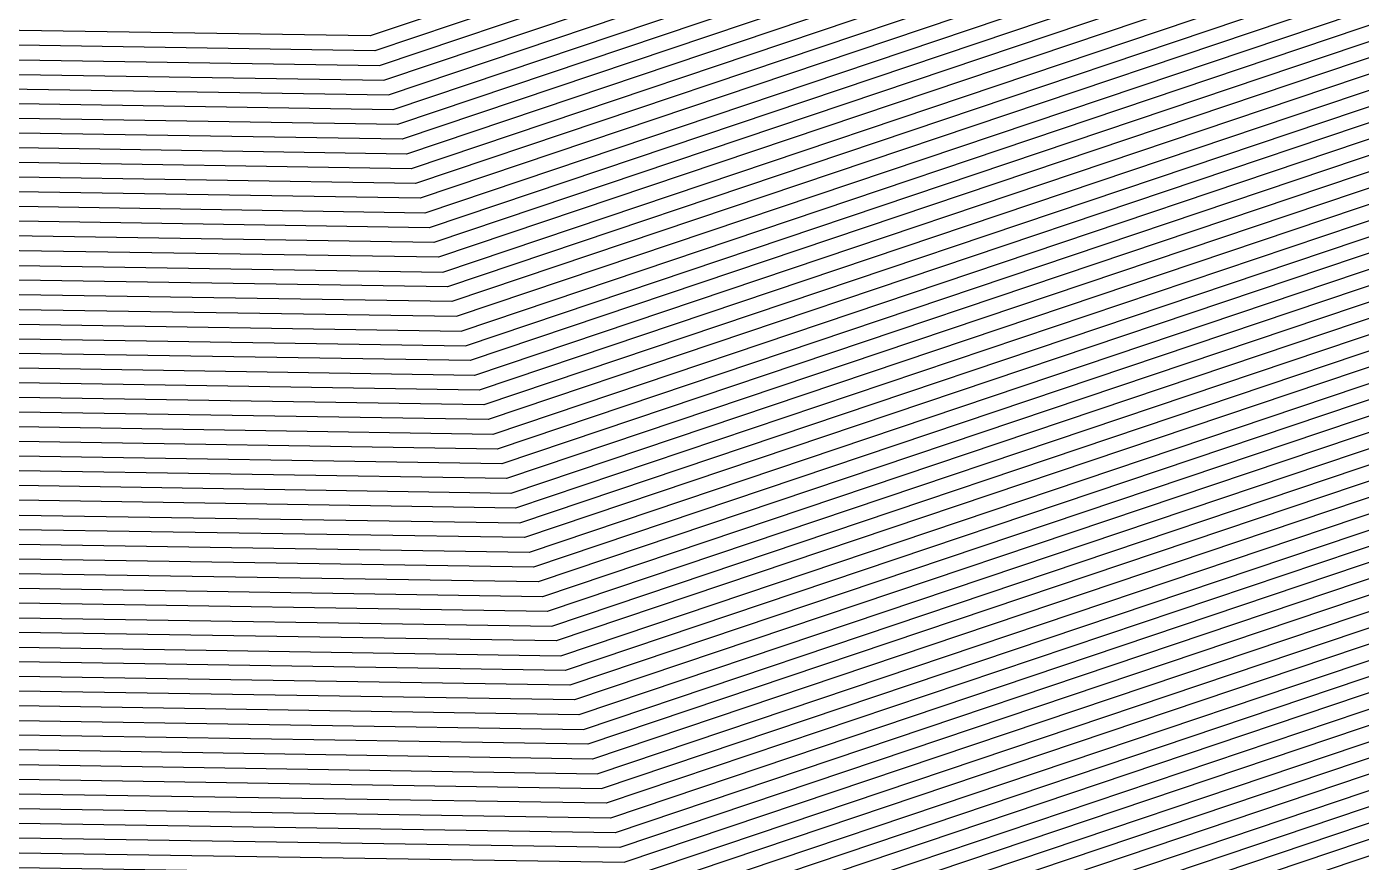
# Model space of a CAD drawing. Extents: x 7084 to 11035, y 13750 to 16729.
# Drawn here: x 9474.3 to 9571.8, y 14502.9 to 14564 of the extents above; entities that cross this region are included whole.
import ezdxf

# ---------------------------------------------------------------- set-up
doc = ezdxf.new("R2010")
doc.units = 0
doc.layers.add('Default', color=7, linetype='Continuous')

msp = doc.modelspace()

# ---------------------------------------------------------------- linework, layer by layer
at = {"layer": 'Default'}
for points in [[(8993.512, 15824.604), (9122.489, 15735.477), (9275.236, 15730.704), (9361.156, 15700.473), (9448.667, 15667.059), (9622.172, 15713.16), (9862.43, 15647.924), (9953.021, 15529.6), (9960.698, 15429.717), (9959.107, 15240.374), (9901.827, 14992.16), (9884.937, 14709.413), (9834.021, 14628.267), (9665.123, 14566.8), (9513.967, 14515.884), (9311.896, 14519.066), (9253.549, 14459.136), (9044.73, 14492.943), (9030.911, 14594.363), (8870.208, 14621.412), (8749.283, 14624.594), (8650.634, 14624.594)], [(8996.021, 15814.16), (9116.609, 15730.83), (9273.767, 15725.919), (9362.169, 15694.814), (9452.207, 15660.436), (9614.427, 15703.538), (9861.624, 15636.418), (9946.323, 15525.79), (9953.501, 15432.403), (9951.864, 15237.592), (9892.929, 14982.21), (9877.138, 14717.853), (9824.752, 14634.362), (9666.839, 14576.894), (9511.318, 14524.507), (9303.41, 14527.781), (9248.858, 14471.749), (9053.621, 14503.357), (9040.701, 14598.181), (8875.357, 14626.011), (8750.94, 14629.285), (8649.441, 14629.285)], [(8996.334, 15812.854), (9115.874, 15730.249), (9273.584, 15725.32), (9362.295, 15694.107), (9452.65, 15659.608), (9613.459, 15702.335), (9861.523, 15634.98), (9945.486, 15525.314), (9952.601, 15432.739), (9950.958, 15237.244), (9891.817, 14980.966), (9876.163, 14718.908), (9823.593, 14635.124), (9667.053, 14578.155), (9510.986, 14525.585), (9302.349, 14528.871), (9248.272, 14473.326), (9054.732, 14504.659), (9041.924, 14598.658), (8876, 14626.586)], [(8997.275, 15808.938), (9113.669, 15728.506), (9273.033, 15723.526), (9362.675, 15691.985), (9453.978, 15657.124), (9610.555, 15698.727), (9861.221, 15630.665), (9942.974, 15523.885), (9949.902, 15433.746), (9948.242, 15236.201), (9888.48, 14977.234), (9873.238, 14722.073), (9820.117, 14637.41), (9667.697, 14581.94), (9509.993, 14528.819), (9299.167, 14532.139), (9246.513, 14478.056), (9058.066, 14508.564), (9045.595, 14600.09), (8877.931, 14628.311), (8751.768, 14631.631), (8648.845, 14631.631)], [(8997.589, 15807.632), (9112.934, 15727.925), (9272.849, 15722.928), (9362.802, 15691.278), (9454.42, 15656.296), (9609.586, 15697.524), (9861.12, 15629.227), (9942.137, 15523.409), (9949.002, 15434.082), (9947.337, 15235.853), (9887.368, 14975.991), (9872.264, 14723.127), (9818.958, 14638.172), (9667.911, 14583.202), (9509.661, 14529.897), (9298.106, 14533.228), (9245.927, 14479.632), (9059.177, 14509.866), (9046.819, 14600.567), (8878.575, 14628.885)], [(8999.784, 15798.493), (9107.788, 15723.859), (9271.564, 15718.741), (9363.688, 15686.327), (9457.518, 15650.501), (9602.81, 15689.105), (9860.415, 15619.159), (9936.276, 15520.075), (9942.705, 15436.433), (9940.999, 15233.419), (9879.583, 14967.284), (9865.439, 14730.512), (9810.848, 14643.506), (9669.413, 14592.034), (9507.343, 14537.442), (9290.681, 14540.854), (9241.822, 14490.669), (9066.957, 14518.978), (9055.385, 14603.907), (8883.079, 14632.909), (8753.424, 14636.321)], [(9285.378, 14546.301), (9505.687, 14542.832), (9670.485, 14598.343), (9805.054, 14647.316), (9860.565, 14735.787), (9874.022, 14961.065), (9936.472, 15231.68), (9938.207, 15438.112), (9932.09, 15517.694), (9859.912, 15611.968), (9597.969, 15683.091), (9459.73, 15646.361), (9364.321, 15682.79), (9270.646, 15715.75), (9104.113, 15720.954), (9001.351, 15791.965)], [(9001.665, 15790.66), (9103.378, 15720.373), (9270.463, 15715.152), (9364.447, 15682.083), (9460.173, 15645.533), (9597.001, 15681.888), (9859.811, 15610.529), (9931.253, 15517.217), (9937.307, 15438.448), (9935.566, 15231.333), (9872.91, 14959.821), (9859.59, 14736.842), (9803.895, 14648.078), (9670.699, 14599.604), (9505.356, 14543.909), (9284.317, 14547.39), (9238.304, 14500.128), (9073.625, 14526.789), (9062.727, 14606.771)], [(9269.381, 14416.568), (9340.535, 14489.653), (9522.91, 14486.781), (9659.332, 14532.734), (9865.305, 14607.693), (9911.258, 14680.93), (9931.856, 15025.744), (9983.552, 15249.764), (9984.988, 15420.65), (9975.626, 15542.459), (9865.15, 15686.756), (9648.31, 15745.633), (9436.719, 15689.414), (9357.738, 15719.57), (9280.193, 15746.855)], [(8388.665, 14712.521), (8600.081, 14628.616), (8654.064, 14611.108), (8744.522, 14611.108), (8855.406, 14608.19), (9002.765, 14583.387), (9019.168, 14463.002), (9267.035, 14422.874), (9336.292, 14494.011), (9521.585, 14491.093), (9660.19, 14537.781), (9860.671, 14610.741), (9907.359, 14685.15), (9927.407, 15020.768), (9979.931, 15248.373), (9981.39, 15421.994), (9972.277, 15540.554), (9864.747, 15681.003), (9644.438, 15740.822), (9438.489, 15686.102), (9358.244, 15716.741), (9279.458, 15744.462)], [(9279.642, 15745.06), (9358.118, 15717.448), (9438.047, 15686.93), (9645.406, 15742.025), (9864.847, 15682.442), (9973.114, 15541.031), (9982.29, 15421.658), (9980.836, 15248.72), (9928.519, 15022.012), (9908.334, 14684.095), (9861.829, 14609.979), (9659.976, 14536.519), (9521.916, 14490.015), (9337.353, 14492.921), (9267.622, 14421.297), (9018.057, 14461.701), (9001.542, 14582.91), (8854.763, 14607.615), (8744.315, 14610.522)], [(9279.275, 15743.864), (9358.371, 15716.034), (9438.932, 15685.274), (9643.469, 15739.62), (9864.646, 15679.565), (9971.44, 15540.078), (9980.49, 15422.329), (9979.025, 15248.025), (9926.295, 15019.525), (9906.384, 14686.205), (9859.512, 14611.503), (9660.405, 14539.042), (9521.254, 14492.17), (9335.231, 14495.1), (9266.449, 14424.451), (9020.28, 14464.304), (9003.989, 14583.864), (8856.05, 14608.765), (8744.729, 14611.695), (8653.915, 14611.695)], [(9357.991, 15718.156), (9437.604, 15687.758), (9646.374, 15743.228), (9864.948, 15683.88), (9973.952, 15541.507), (9983.189, 15421.322), (9981.742, 15249.068), (9929.631, 15023.256), (9909.309, 14683.04), (9862.988, 14609.217), (9659.761, 14535.257), (9522.248, 14488.937), (9338.414, 14491.832), (9268.208, 14419.721), (9016.946, 14460.399), (9000.318, 14582.433), (8854.119, 14607.041), (8744.108, 14609.935), (8654.362, 14609.935), (8600.804, 14627.306), (8386.493, 14712.36)], [(9279.091, 15743.266), (9358.497, 15715.326), (9439.374, 15684.446), (9642.501, 15738.417), (9864.545, 15678.127), (9970.603, 15539.602), (9979.591, 15422.665), (9978.12, 15247.677), (9925.182, 15018.281), (9905.409, 14687.26), (9858.353, 14612.265), (9660.619, 14540.304), (9520.923, 14493.248), (9334.171, 14496.189), (9265.862, 14426.027), (9021.391, 14465.606), (9005.213, 14584.342), (8856.693, 14609.34)], [(9278.724, 15742.069), (9358.751, 15713.912), (9440.259, 15682.79), (9640.565, 15736.011), (9864.344, 15675.25), (9968.928, 15538.649), (9977.791, 15423.337), (9976.309, 15246.982), (9922.958, 15015.793), (9903.459, 14689.37), (9856.036, 14613.789), (9661.048, 14542.827), (9520.26, 14495.404), (9332.049, 14498.368), (9264.69, 14429.181), (9023.614, 14468.209), (9007.66, 14585.296), (8857.981, 14610.49)], [(9264.103, 14430.757), (9330.989, 14499.458), (9519.929, 14496.482), (9661.263, 14544.089), (9854.877, 14614.551), (9902.484, 14690.425), (9921.846, 15014.549), (9975.404, 15246.634), (9976.892, 15423.673), (9968.091, 15538.173), (9864.243, 15673.812), (9639.597, 15734.809), (9440.702, 15681.962), (9358.877, 15713.204), (9278.54, 15741.471)], [(9278.357, 15740.873), (9359.004, 15712.497), (9441.144, 15681.134), (9638.629, 15733.606), (9864.142, 15672.374), (9967.254, 15537.697), (9975.992, 15424.008), (9974.498, 15246.286), (9920.734, 15013.305), (9901.51, 14691.48), (9853.719, 14615.313), (9661.477, 14545.351), (9519.598, 14497.56), (9329.928, 14500.547), (9263.517, 14432.334), (9025.836, 14470.813), (9010.108, 14586.251), (8859.268, 14611.639), (8745.764, 14614.626), (8653.169, 14614.626), (8597.911, 14632.548), (8395.184, 14713.004)], [(8406.048, 14713.81), (8594.295, 14639.101), (8651.678, 14620.49), (8747.834, 14620.49), (8865.703, 14617.388), (9022.345, 14591.023), (9036.95, 14483.831), (9257.654, 14448.1), (9319.321, 14511.441), (9516.286, 14508.339), (9663.622, 14557.968), (9842.132, 14622.933), (9891.761, 14702.029), (9909.612, 15000.867), (9965.444, 15242.808), (9966.995, 15427.366), (9958.881, 15532.934), (9863.135, 15657.991), (9628.948, 15721.579), (9445.57, 15672.855), (9360.27, 15705.424), (9276.521, 15734.891), (9127.634, 15739.544)], [(9128.369, 15740.125), (9276.704, 15735.489), (9360.143, 15706.131), (9445.127, 15673.683), (9629.916, 15722.781), (9863.236, 15659.43), (9959.719, 15533.41), (9967.895, 15427.031), (9966.35, 15243.156), (9910.724, 15002.111), (9892.736, 14700.974), (9843.291, 14622.171), (9663.407, 14556.706), (9516.617, 14507.261), (9320.381, 14510.351), (9258.24, 14446.523), (9035.839, 14482.529), (9021.121, 14590.545), (8865.06, 14616.813)], [(9262.344, 14435.487), (9327.806, 14502.726), (9518.935, 14499.716), (9661.906, 14547.874), (9851.401, 14616.837), (9899.56, 14693.59), (9918.509, 15010.818), (9972.688, 15245.591), (9974.193, 15424.68), (9965.579, 15536.744), (9863.941, 15669.497), (9636.693, 15731.201), (9442.03, 15679.479), (9359.257, 15711.083), (9277.99, 15739.677)], [(9262.931, 14433.91), (9328.867, 14501.636), (9519.267, 14498.638), (9661.692, 14546.613), (9852.56, 14616.075), (9900.535, 14692.535), (9919.622, 15012.062), (9973.593, 15245.938), (9975.092, 15424.344), (9966.416, 15537.221), (9864.042, 15670.936), (9637.661, 15732.403), (9441.587, 15680.306), (9359.13, 15711.79), (9278.173, 15740.275)], [(9277.806, 15739.078), (9359.384, 15710.375), (9442.472, 15678.651), (9635.725, 15729.998), (9863.84, 15668.059), (9964.742, 15536.268), (9973.293, 15425.016), (9971.782, 15245.243), (9917.397, 15009.574), (9898.585, 14694.644), (9850.243, 14617.599), (9662.12, 14549.136), (9518.604, 14500.794), (9326.746, 14503.815), (9261.758, 14437.064), (9029.171, 14474.718), (9013.779, 14587.682), (8861.198, 14613.364), (8746.385, 14616.385), (8652.722, 14616.385), (8596.826, 14634.514), (8398.443, 14713.246)], [(9038.062, 14485.132), (9257.067, 14449.677), (9318.26, 14512.53), (9515.955, 14509.417), (9663.836, 14559.23), (9840.973, 14623.695), (9890.786, 14703.084), (9908.5, 14999.623), (9964.539, 15242.461), (9966.096, 15427.702), (9958.044, 15532.458), (9863.034, 15656.553), (9627.98, 15720.376), (9446.012, 15672.027), (9360.396, 15704.717), (9276.337, 15734.293), (9126.899, 15738.963)], [(9325.685, 14504.904), (9518.273, 14501.872), (9662.335, 14550.398), (9849.084, 14618.361), (9897.61, 14695.699), (9916.285, 15008.33), (9970.877, 15244.895), (9972.393, 15425.352), (9963.905, 15535.792), (9863.739, 15666.621), (9634.757, 15728.795), (9442.915, 15677.823), (9359.51, 15709.668), (9277.622, 15738.48)], [(9041.396, 14489.038), (9255.308, 14454.407), (9315.078, 14515.798), (9514.961, 14512.65), (9664.48, 14563.015), (9837.497, 14625.981), (9887.861, 14706.249), (9905.163, 14995.892), (9961.823, 15241.417), (9963.397, 15428.71), (9955.532, 15531.029), (9862.732, 15652.239), (9625.076, 15716.768), (9447.34, 15669.543), (9360.776, 15702.595), (9275.787, 15732.499), (9124.694, 15737.22)], [(9276.888, 15736.088), (9360.017, 15706.839), (9444.685, 15674.511), (9630.884, 15723.984), (9863.336, 15660.868), (9960.556, 15533.887), (9968.795, 15426.695), (9967.255, 15243.504), (9911.836, 15003.355), (9893.711, 14699.919), (9844.449, 14621.409), (9663.193, 14555.445), (9516.948, 14506.183), (9321.442, 14509.262), (9258.826, 14444.947), (9034.727, 14481.227), (9019.897, 14590.068), (8864.416, 14616.238), (8747.42, 14619.317)], [(9123.224, 15736.058), (9275.419, 15731.302), (9361.029, 15701.18), (9448.225, 15667.887), (9623.14, 15714.362), (9862.531, 15649.362), (9953.858, 15530.077), (9961.598, 15429.381), (9960.012, 15240.722), (9902.939, 14993.404), (9885.912, 14708.359), (9835.18, 14627.505), (9664.909, 14565.538), (9514.298, 14514.806), (9312.956, 14517.977), (9254.135, 14457.56), (9043.618, 14491.641), (9029.687, 14593.886), (8869.565, 14620.837)], [(8352.765, 15154.073), (8419.612, 14969.723), (8430.911, 14863.193), (8401.857, 14764.734), (8417.998, 14714.697), (8590.316, 14646.309), (8650.038, 14626.94), (8750.111, 14626.94), (8872.782, 14623.712), (9035.806, 14596.272), (9049.175, 14498.15), (9251.204, 14465.443), (9307.653, 14523.424), (9512.642, 14520.196), (9665.981, 14571.847), (9829.386, 14631.315), (9881.037, 14713.633), (9897.378, 14987.185), (9955.485, 15238.983), (9957.099, 15431.06), (9949.672, 15527.695), (9862.027, 15642.171), (9618.299, 15708.349)], [(9600.874, 15686.699), (9860.214, 15616.282), (9934.601, 15519.123), (9940.906, 15437.104), (9939.188, 15232.724), (9877.359, 14964.796), (9863.49, 14732.622), (9808.53, 14645.03), (9669.842, 14594.557), (9506.681, 14539.598), (9288.56, 14543.033), (9240.649, 14493.822), (9069.18, 14521.582), (9057.833, 14604.862), (8884.367, 14634.059), (8753.838, 14637.494), (8647.354, 14637.494), (8583.807, 14658.104), (8437.553, 14716.148), (8420.378, 14769.39), (8451.293, 14874.156), (8439.271, 14987.51), (8382.535, 15143.975)], [(8391.925, 14712.763), (8598.996, 14630.582), (8653.617, 14612.867), (8745.143, 14612.867), (8857.337, 14609.915), (9006.436, 14584.819), (9022.502, 14466.908), (9265.276, 14427.604), (9333.11, 14497.279), (9520.592, 14494.326), (9660.834, 14541.566), (9857.195, 14613.027), (9904.434, 14688.315), (9924.07, 15017.037), (9977.215, 15247.329), (9978.691, 15423.001), (9969.765, 15539.126)], [(8364.342, 15150.146), (8427.257, 14976.64), (8438.837, 14867.457), (8409.06, 14766.544), (8425.603, 14715.261), (8587.785, 14650.896), (8648.994, 14631.044), (8751.561, 14631.044), (8877.287, 14627.736), (9044.372, 14599.613), (9056.955, 14507.263), (9247.099, 14476.479), (9300.228, 14531.05), (9510.324, 14527.741), (9667.482, 14580.679), (9821.276, 14636.648), (9874.213, 14721.018), (9889.593, 14978.478), (9949.147, 15236.549), (9950.802, 15433.411)], [(9954.4, 15432.067), (9952.769, 15237.94), (9894.041, 14983.454), (9878.113, 14716.798), (9825.91, 14633.6), (9666.624, 14575.632), (9511.649, 14523.429), (9304.471, 14526.692), (9249.445, 14470.173), (9052.509, 14502.055), (9039.477, 14597.704), (8874.713, 14625.436), (8750.733, 14628.699), (8649.59, 14628.699), (8589.232, 14648.275), (8421.257, 14714.939), (8404.944, 14765.51), (8434.308, 14865.02), (8422.889, 14972.688), (8357.726, 15152.39)], [(9965.196, 15428.038), (9963.634, 15242.113), (9907.388, 14998.38), (9889.811, 14704.139), (9839.815, 14624.457), (9664.051, 14560.491), (9515.623, 14510.495), (9317.199, 14513.62), (9256.481, 14451.253), (9039.173, 14486.434), (9024.792, 14591.977), (8866.99, 14618.538), (8748.248, 14621.663), (8651.38, 14621.663), (8593.571, 14640.411), (8408.22, 14713.971), (8392.597, 14762.406), (8420.72, 14857.712), (8409.783, 14960.83), (8337.88, 15159.122)], [(9673.488, 14616.006), (9501.05, 14557.922), (9270.528, 14561.552), (9230.681, 14520.625), (9088.073, 14543.712), (9078.636, 14612.975), (8895.307, 14643.832), (8757.357, 14647.462), (8644.818, 14647.462), (8577.659, 14669.244), (8456.022, 14717.518), (8437.871, 14773.787), (8470.543, 14884.51), (8457.837, 15004.309), (8410.651, 15134.438), (8417.911, 15225.195), (8510.187, 15273.469), (8524.027, 15272.642), (8574.851, 15377.92), (8612.486, 15383.71)], [(9671.986, 14607.175), (9503.368, 14550.377), (9277.953, 14553.927), (9234.786, 14509.588), (9080.293, 14534.6), (9070.07, 14609.634), (8890.802, 14639.808), (8755.908, 14643.358), (8645.862, 14643.358), (8580.19, 14664.657), (8448.417, 14716.953), (8430.668, 14771.976), (8462.617, 14880.247), (8450.192, 14997.392), (8399.073, 15138.365), (8406.173, 15227.112), (8506.139, 15279.408), (8521.132, 15278.512), (8570.83, 15381.458)], [(9674.56, 14622.315), (9499.394, 14563.312), (9265.224, 14566.999), (9227.75, 14528.508), (9093.63, 14550.221), (9084.754, 14615.361), (8898.525, 14646.706), (8758.392, 14650.394), (8644.073, 14650.394), (8575.85, 14672.52), (8461.454, 14717.921), (8443.015, 14775.08), (8476.205, 14887.555), (8463.298, 15009.25), (8418.92, 15131.633), (8426.295, 15223.826), (8513.079, 15269.227), (8526.095, 15268.449), (8577.723, 15375.392), (8613.118, 15380.838)], [(9672.63, 14610.96), (9502.375, 14553.611), (9274.771, 14557.195), (9233.027, 14514.318), (9083.628, 14538.505), (9073.741, 14611.066), (8892.733, 14641.532), (8756.529, 14645.117), (8645.415, 14645.117), (8579.105, 14666.623), (8451.676, 14717.195), (8433.755, 14772.752), (8466.014, 14882.074), (8453.469, 15000.356), (8404.035, 15136.682), (8411.204, 15226.29), (8507.874, 15276.863)], [(9672.844, 14612.221), (9502.044, 14554.688), (9273.71, 14558.284), (9232.44, 14515.895), (9084.739, 14539.807), (9074.965, 14611.543), (8893.376, 14642.107), (8756.736, 14645.703), (8645.266, 14645.703), (8578.744, 14667.278), (8452.763, 14717.276), (8434.784, 14773.011), (8467.146, 14882.683), (8454.561, 15001.344), (8405.689, 15136.121), (8412.881, 15226.016), (8508.452, 15276.014)], [(8511.922, 15270.924), (8422.942, 15224.374), (8415.612, 15132.755), (8461.114, 15007.273), (8473.94, 14886.337), (8440.958, 14774.563), (8459.281, 14717.759), (8576.574, 14671.21), (8644.371, 14649.221), (8757.978, 14649.221), (8897.238, 14645.556), (9082.307, 14614.406), (9091.407, 14547.617), (9228.922, 14525.354), (9267.346, 14564.821), (9500.056, 14561.156), (9674.131, 14619.792)], [(9671.772, 14605.913), (9503.7, 14549.299), (9279.014, 14552.837), (9235.372, 14508.012), (9079.182, 14533.298), (9068.846, 14609.157), (8890.159, 14639.233), (8755.701, 14642.771), (8646.011, 14642.771), (8580.552, 14664.001), (8447.331, 14716.873), (8429.639, 14771.717), (8461.484, 14879.638), (8449.1, 14996.404), (8397.42, 15138.926), (8404.496, 15227.385)], [(9662.764, 14552.921), (9517.611, 14504.027), (9323.564, 14507.083), (9259.999, 14441.794), (9032.505, 14478.624), (9017.45, 14589.114), (8863.129, 14615.089), (8747.006, 14618.144), (8652.275, 14618.144), (8595.741, 14636.48), (8401.702, 14713.488), (8386.423, 14760.854), (8413.926, 14854.057), (8403.23, 14954.901), (8327.956, 15162.488)], [(9662.978, 14554.183), (9517.279, 14505.105), (9322.503, 14508.173), (9259.413, 14443.37), (9033.616, 14479.925), (9018.674, 14589.591), (8863.773, 14615.663), (8747.213, 14618.731), (8652.126, 14618.731), (8595.38, 14637.135), (8402.788, 14713.569), (8387.452, 14761.112), (8415.058, 14854.666), (8404.322, 14955.889), (8329.61, 15161.927)], [(9664.265, 14561.753), (9515.292, 14511.573), (9316.139, 14514.709), (9255.895, 14452.83), (9040.284, 14487.736), (9026.016, 14592.454), (8867.634, 14619.113), (8748.455, 14622.249), (8651.231, 14622.249), (8593.21, 14641.067), (8409.307, 14714.052), (8393.625, 14762.664), (8421.852, 14858.321), (8410.875, 14961.818), (8339.533, 15158.561)], [(9836.338, 14626.743), (9664.694, 14564.276), (9514.63, 14513.728), (9314.017, 14516.888), (9254.722, 14455.983), (9042.507, 14490.34), (9028.463, 14593.409), (8868.921, 14620.262), (8748.869, 14623.422), (8650.933, 14623.422), (8592.486, 14642.377), (8411.48, 14714.213), (8395.683, 14763.182), (8424.117, 14859.539), (8413.059, 14963.794), (8342.841, 15157.439)], [(9665.338, 14568.062), (9513.636, 14516.962), (9310.835, 14520.156), (9252.963, 14460.713), (9045.841, 14494.245), (9032.135, 14594.84), (8870.852, 14621.987), (8749.49, 14625.181), (8650.485, 14625.181), (8591.401, 14644.343), (8414.739, 14714.455), (8398.77, 14763.958), (8427.514, 14861.366), (8416.336, 14966.759), (8347.803, 15155.756)], [(8349.457, 15155.195), (8417.428, 14967.747), (8428.646, 14861.975), (8399.799, 14764.216), (8415.825, 14714.536), (8591.04, 14644.998), (8650.336, 14625.767), (8749.697, 14625.767), (8871.495, 14622.562), (9033.358, 14595.318), (9046.952, 14495.547), (9252.376, 14462.29), (9309.774, 14521.245), (9513.305, 14518.04), (9665.552, 14569.323)], [(9665.767, 14570.585), (9512.974, 14519.118), (9308.714, 14522.335), (9251.79, 14463.866), (9048.064, 14496.848), (9034.582, 14595.795), (8872.139, 14623.137), (8749.904, 14626.353), (8650.187, 14626.353), (8590.678, 14645.654), (8416.912, 14714.616), (8400.828, 14764.475), (8429.778, 14862.584), (8418.52, 14968.735), (8351.111, 15154.634)], [(9666.195, 14573.108), (9512.311, 14521.274), (9306.592, 14524.513), (9250.617, 14467.019), (9050.287, 14499.452), (9037.029, 14596.749), (8873.426, 14624.286), (8750.318, 14627.526), (8649.889, 14627.526), (8589.955, 14646.964), (8419.084, 14714.777), (8402.886, 14764.992), (8432.043, 14863.802), (8420.704, 14970.711), (8354.418, 15153.512)], [(9666.41, 14574.37), (9511.98, 14522.352), (9305.531, 14525.603), (9250.031, 14468.596), (9051.398, 14500.754), (9038.253, 14597.226), (8874.07, 14624.861), (8750.526, 14628.112), (8649.74, 14628.112), (8589.593, 14647.619), (8420.171, 14714.858), (8403.915, 14765.251), (8433.176, 14864.411), (8421.796, 14971.7), (8356.072, 15152.951)], [(9667.268, 14579.417), (9510.655, 14526.663), (9301.289, 14529.96), (9247.686, 14474.903), (9055.843, 14505.961), (9043.148, 14599.135), (8876.644, 14627.161), (8751.354, 14630.458), (8649.143, 14630.458), (8588.147, 14650.241), (8424.516, 14715.18), (8408.031, 14766.286), (8437.705, 14866.847), (8426.165, 14975.652), (8362.688, 15150.707)], [(9668.126, 14584.464), (9509.33, 14530.975), (9297.046, 14534.318), (9245.34, 14481.209), (9060.289, 14511.168), (9048.043, 14601.044), (8879.218, 14629.46), (8752.182, 14632.803), (8648.547, 14632.803), (8586.7, 14652.862), (8428.862, 14715.503), (8412.147, 14767.32), (8442.234, 14869.284), (8430.534, 14979.605), (8369.303, 15148.463)], [(9668.34, 14585.725), (9508.999, 14532.053), (9295.985, 14535.407), (9244.754, 14482.786), (9061.4, 14512.47), (9049.267, 14601.521), (8879.862, 14630.035), (8752.389, 14633.39), (8648.397, 14633.39), (8586.338, 14653.517), (8429.948, 14715.583), (8413.176, 14767.579), (8443.367, 14869.893), (8431.626, 14980.593), (8370.957, 15147.902)], [(9668.555, 14586.987), (9508.668, 14533.131), (9294.924, 14536.497), (9244.167, 14484.362), (9062.512, 14513.771), (9050.49, 14601.999), (8880.505, 14630.61), (8752.596, 14633.976), (8648.248, 14633.976), (8585.977, 14654.172), (8431.035, 14715.664), (8414.205, 14767.838), (8444.499, 14870.502), (8432.718, 14981.581), (8372.611, 15147.341)], [(9668.769, 14588.249), (9508.337, 14534.208), (9293.864, 14537.586), (9243.581, 14485.939), (9063.623, 14515.073), (9051.714, 14602.476), (8881.149, 14631.185), (8752.803, 14634.562), (8648.099, 14634.562), (8585.615, 14654.828), (8432.121, 14715.745), (8415.234, 14768.096), (8445.631, 14871.111), (8433.81, 14982.569), (8374.265, 15146.78)], [(9668.984, 14589.511), (9508.005, 14535.286), (9292.803, 14538.675), (9242.995, 14487.516), (9064.734, 14516.375), (9052.938, 14602.953), (8881.792, 14631.76), (8753.01, 14635.149), (8647.95, 14635.149), (8585.253, 14655.483), (8433.208, 14715.825), (8416.263, 14768.355), (8446.764, 14871.72), (8434.902, 14983.557), (8375.919, 15146.219)], [(9669.198, 14590.772), (9507.674, 14536.364), (9291.742, 14539.765), (9242.408, 14489.092), (9065.846, 14517.677), (9054.161, 14603.43), (8882.436, 14632.335), (8753.217, 14635.735), (8647.801, 14635.735), (8584.892, 14656.138), (8434.294, 14715.906), (8417.292, 14768.614), (8447.896, 14872.329), (8435.994, 14984.546), (8377.573, 15145.658)], [(9669.627, 14593.296), (9507.012, 14538.52), (9289.621, 14541.943), (9241.236, 14492.245), (9068.068, 14520.28), (9056.609, 14604.385), (8883.723, 14633.484), (8753.631, 14636.908), (8647.503, 14636.908), (8584.168, 14657.449), (8436.467, 14716.067), (8419.349, 14769.131), (8450.161, 14873.547), (8438.179, 14986.522), (8380.881, 15144.536)], [(8385.842, 15142.853), (8441.455, 14989.486), (8453.558, 14875.374), (8422.436, 14769.907), (8439.726, 14716.309), (8583.083, 14659.414), (8647.055, 14638.667), (8754.252, 14638.667), (8885.654, 14635.209), (9060.28, 14605.816), (9071.403, 14524.185), (9239.477, 14496.975), (9286.439, 14545.212), (9506.018, 14541.754), (9670.27, 14597.081)], [(9670.914, 14600.866), (9505.024, 14544.987), (9283.256, 14548.48), (9237.718, 14501.705), (9074.737, 14528.091), (9063.951, 14607.248), (8887.584, 14636.933), (8754.873, 14640.426), (8646.608, 14640.426), (8581.998, 14661.38), (8442.985, 14716.55), (8425.523, 14770.683), (8456.955, 14877.201), (8444.731, 14992.451), (8390.804, 15141.17)], [(9671.343, 14603.389), (9504.362, 14547.143), (9281.135, 14550.659), (9236.545, 14504.858), (9076.959, 14530.694), (9066.399, 14608.202), (8888.871, 14638.083), (8755.287, 14641.599), (8646.31, 14641.599), (8581.275, 14662.691), (8445.158, 14716.712), (8427.581, 14771.2), (8459.22, 14878.419), (8446.916, 14994.427), (8394.112, 15140.048)], [(9673.273, 14614.745), (9501.381, 14556.844), (9271.589, 14560.463), (9231.268, 14519.048), (9086.962, 14542.41), (9077.412, 14612.497), (8894.664, 14643.257), (8757.15, 14646.876), (8644.968, 14646.876), (8578.02, 14668.588), (8454.936, 14717.437), (8436.842, 14773.528), (8469.411, 14883.901), (8456.745, 15003.321)], [(9672.415, 14609.698), (9502.706, 14552.533), (9275.831, 14556.105), (9233.613, 14512.741), (9082.516, 14537.203), (9072.517, 14610.588), (8892.089, 14640.958), (8756.322, 14644.53), (8645.564, 14644.53), (8579.467, 14665.967), (8450.59, 14717.115), (8432.726, 14772.493), (8464.881, 14881.465), (8452.376, 14999.368)], [(9674.346, 14621.053), (9499.725, 14562.234), (9266.285, 14565.91), (9228.336, 14526.931), (9092.518, 14548.919), (9083.531, 14614.883), (8897.881, 14646.131), (8758.185, 14649.807), (8644.222, 14649.807), (8576.212, 14671.865), (8460.368, 14717.84), (8441.987, 14774.821), (8475.073, 14886.946)], [(9673.059, 14613.483), (9501.712, 14555.766), (9272.649, 14559.374), (9231.854, 14517.471), (9085.85, 14541.108), (9076.188, 14612.02), (8894.02, 14642.682), (8756.943, 14646.289), (8645.117, 14646.289), (8578.382, 14667.933), (8453.849, 14717.356), (8435.813, 14773.269), (8468.278, 14883.292)], [(8421.407, 14769.648), (8438.64, 14716.228), (8583.445, 14658.759), (8647.204, 14638.08), (8754.045, 14638.08), (8885.01, 14634.634), (9059.056, 14605.339), (9070.291, 14522.884), (9240.063, 14495.399), (9287.499, 14544.122), (9506.349, 14540.676), (9670.056, 14595.819)], [(8458.195, 14717.679), (8576.935, 14670.554), (8644.52, 14648.635), (8757.771, 14648.635), (8896.594, 14644.982), (9081.083, 14613.929), (9090.296, 14546.316), (9229.509, 14523.778), (9268.406, 14563.731), (9500.387, 14560.078), (9673.917, 14618.53)], [(8444.072, 14716.631), (8581.637, 14662.036), (8646.459, 14641.012), (8755.08, 14641.012), (8888.228, 14637.508), (9065.175, 14607.725), (9075.848, 14529.393), (9237.131, 14503.282), (9282.196, 14549.569), (9504.693, 14546.065), (9671.128, 14602.128)], [(8400.616, 14713.407), (8596.103, 14635.824), (8652.424, 14617.558), (8746.799, 14617.558), (8862.485, 14614.514), (9016.226, 14588.637), (9031.393, 14477.322), (9260.585, 14440.217), (9324.624, 14505.994), (9517.942, 14502.949), (9662.549, 14551.659), (9847.925, 14619.123)], [(9659.547, 14533.996), (9522.579, 14487.859), (9339.474, 14490.742), (9268.794, 14418.144), (9015.834, 14459.097), (8999.094, 14581.956), (8853.476, 14606.466), (8743.901, 14609.349), (8654.512, 14609.349), (8601.166, 14626.65), (8385.406, 14712.279)], [(9671.557, 14604.651), (9504.031, 14548.221), (9280.074, 14551.748), (9235.959, 14506.435), (9078.071, 14531.996), (9067.622, 14608.68), (8889.515, 14638.658), (8755.494, 14642.185)], [(9672.201, 14608.436), (9503.037, 14551.455), (9276.892, 14555.016), (9234.199, 14511.165), (9081.405, 14535.901), (9071.293, 14610.111), (8891.446, 14640.383)], [(9089.184, 14545.014), (9230.095, 14522.201), (9269.467, 14562.642), (9500.719, 14559), (9673.702, 14617.268)]]:
    msp.add_lwpolyline(points, dxfattribs=at)

doc.saveas('drawing.dxf')
